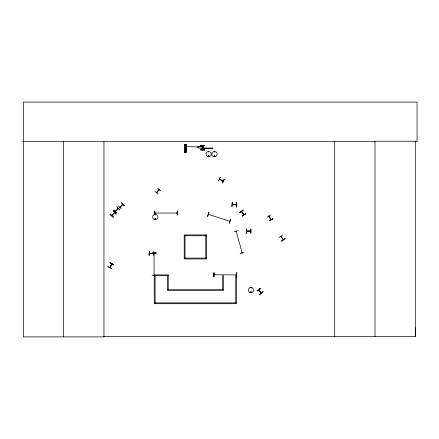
<?xml version="1.0" encoding="UTF-8"?>
<svg xmlns="http://www.w3.org/2000/svg" width="439" height="439" viewBox="0 0 439 439"><rect width="100%" height="100%" fill="white"/><g stroke="black" fill="none" stroke-linecap="round" stroke-linejoin="round"><path stroke-width="0.66" d="M414.998 141.682L417.05 141.682L417.05 102.1L23.366 102.1L23.366 336.9L104.021 336.9L103.966 336.439L415.299 336.439L415.36 327.949M232.044 206.544L232.341 202.357M231.836 206.522L232.182 202.341M236.369 204.903L232.28 204.574L236.401 204.876L236.034 204.678M232.588 204.601L232.226 204.376L236.363 204.728M236.286 206.895L236.637 202.714M154.062 253.254L154.078 275.604L154.084 275.253M154.292 275.588L154.265 275.22M155.466 214.891L155.033 214.836L155.466 214.781M154.989 218.902C155.565 219.884 155.499 218.232 155.088 218.798M155.669 218.973C153.979 220.191 155.455 217.782 155.532 218.71M208.876 156.092C208.218 155.022 208.525 157.129 208.882 155.889M214.287 151.889C215.028 151.164 214.413 152.767 214.369 151.746M214.759 156.092C214.237 155 214.232 157.074 214.792 155.955M214.912 156.136C214.21 154.676 213.991 157.14 214.847 156.218M250.559 292.034C251.613 290.678 251.185 293.499 250.598 291.935M251.185 287.957L250.801 287.732L251.146 288M250.68 292.034C251.437 291.178 251.075 292.868 250.724 292.1M241.905 252.617L242.191 252.93L236.215 231.287L236.319 231.704M241.9 252.573L242.037 252.93M258.769 289.691L261.145 293.043M202.335 147.537L202.341 147.828M156.421 192.633L156.811 192.43M111.643 215.511L112.132 215.275M207.554 216.411L208.816 212.41M207.718 216.46L208.964 212.454M229.421 221.245L229.789 221.338M229.218 223.281L230.656 219.33L229.191 223.27M118.239 208.421L115.303 211.395L115.605 211.121M117.943 208.723L118.349 208.563L117.943 208.662M268.811 216.229L271.017 219.703L268.783 216.147M268.975 216.131L271.115 219.582L270.956 219.291M202.807 147.828L202.428 147.872M208.432 151.773L208.794 152.053L208.487 151.746M208.305 155.84C208.953 157.579 208.98 154.484 208.305 156.218M241.455 211.433L243.881 214.858L241.488 211.516M244.035 214.742L241.598 211.346M280.795 236.336L283.21 239.694M283.374 239.645L280.982 236.308M261.348 293.005L258.884 289.608M220.307 177.202L218.545 181.016L220.29 177.191M219.901 179.491L219.571 179.079L223.182 181.214M222.913 180.841L223.231 181.022L219.643 179.112M222.288 182.981L224.263 179.277M224.4 179.348L222.26 182.964L224.417 179.359M177.361 213.206L176.895 213.063L177.361 213.058M236.44 274.94L214.073 274.732M109.942 267.494L111.95 263.888M110.37 266.747L111.528 264.629M107.813 266.665L111.588 268.503L107.818 266.643M156.465 192.551L159.209 189.5L159.033 189.988M159.324 189.632L156.558 192.694L159.357 189.621M111.676 215.478L114.535 212.465M114.244 212.772L114.645 212.602L111.753 215.609M122.766 204.415L119.803 207.268M118.316 208.574L115.413 211.521L115.759 211.208M236.484 231.638L236.396 231.238M176.895 213.063L177.274 213.228M177.307 213.222L176.939 213.063M149.381 253.44L153.524 253.391M153.491 253.555L149.397 253.599L153.535 253.627M246.663 231.068L250.779 231.221L246.592 231.254L250.773 231.205L250.307 231.276M214.029 274.776L214.408 274.77M250.351 231.062L250.773 231.062M214.397 274.935L214.073 274.962M236.391 274.935L236.028 274.776M154.907 191.283L158.024 194.098M157.7 188.15L160.85 190.921M113.218 217.003L110.178 214.117M114.672 212.597L111.841 215.576M119.929 207.373L122.832 204.354M121.378 208.761L118.31 205.891M124.264 205.715L121.378 202.659L124.303 205.671M118.327 208.558L115.49 211.477M113.696 210.171L116.714 213.091M116.955 206.835L119.814 209.913M119.792 209.935L116.939 206.851M214.391 155.812L214.276 156.092M239.782 212.575L243.195 210.138M242.312 216.065L245.692 213.579M245.796 213.727L242.279 216.021L245.813 213.744M279.122 237.477L282.551 235.063M281.756 241.11L285.015 238.459L281.745 241.093M281.624 240.929L285.048 238.503M257.122 290.87L260.492 288.368M259.608 294.3L263.005 291.836M109.849 267.505L111.72 263.757M208.421 214.408L229.756 221.152M208.448 214.611L208.865 214.545L208.454 214.386M229.729 221.333L229.383 221.212M267.066 217.212L270.622 214.989M269.008 216.586L268.909 216.07M272.97 218.726L269.299 220.773L272.976 218.743M269.316 220.801L272.882 218.595M223.166 181.186L219.527 179.26M234.267 231.754L238.328 230.694M244.139 252.392L240.111 253.561M200.458 145.572L204.651 145.507M198.472 146.664L203.005 146.686L198.472 146.906M202.335 147.449L202.802 147.449M202.341 147.625L202.807 147.625M202.341 147.745L202.807 147.74M202.384 147.905L202.807 147.916M198.647 148.162L206.868 148.091M202.856 148.239L202.45 148.453L209.326 148.355L202.45 148.267M202.45 148.453L202.862 148.431M204.689 149.973L200.491 149.798L204.689 149.995M200.491 149.825L204.689 149.82M154.671 211.038L154.879 214.633M177.351 211.033L177.608 215.231L177.405 211.033M155.307 213.041L154.94 213.063L177.274 213.041M155.318 213.206L154.896 213.206M250.784 233.23L250.817 229.037M246.959 231.254L246.669 231.254M152.081 253.122L156.279 253.122M153.546 255.58L153.551 251.388M213.766 276.949L213.974 272.751L213.788 276.949M236.698 276.943L236.445 272.751L236.676 276.943M236.072 274.754L236.451 274.776M156.279 275.648L152.081 275.643M21.95 141.846L23.366 141.841M23.366 141.682L375.005 141.682M184.737 145.325L186.136 145.325M184.737 145.841L186.136 145.841M184.737 146.61L186.136 146.61M184.737 147.295L186.136 147.295M184.737 148.064L186.136 148.064M184.737 151.362L186.136 151.362M184.506 151.581L186.372 151.581M184.506 151.636L186.372 151.636M184.221 235.748L206.599 235.748M184.221 258.121L206.599 258.121M154.27 275.719L168.258 275.719M167.44 289.707L223.38 289.707M155.088 302.877L235.738 302.877M184.912 146.346L198.472 147.049M261.183 293.054L258.769 289.773M208.734 214.676L208.415 214.556M250.718 231.046L246.592 231.068L247.047 231.232M208.459 214.419L208.816 214.512M109.969 262.731L113.635 264.777M154.089 275.571L154.105 275.209M113.213 210.918L116.11 213.958L113.103 211.027M110.03 214.27L113.075 217.157M113.822 210.045L116.818 212.981M204.651 145.567L200.458 145.605M202.999 145.583L203.054 149.776M202.845 145.583L202.851 149.776L202.796 145.583M202.319 145.589L202.357 149.781M202.264 145.589L202.297 149.781M202.088 145.589L202.143 149.787M198.466 146.264L198.477 147.312M197.534 146.269L197.545 147.317M250.976 229.037L250.998 233.23M246.504 229.065L246.531 233.257M236.467 272.751L236.489 276.943M213.914 272.751L213.969 276.943M154.824 211.038L154.846 214.633M415.299 336.439L415.299 141.226L375.005 141.226L375.005 336.439M334.705 141.682L334.705 336.9M235.738 303.695L235.738 275.719L236.55 275.719L236.55 303.695L154.27 303.695L154.27 274.907L168.258 274.907L168.258 289.707M222.568 289.707L222.568 275.719L223.38 275.719L223.38 290.525L167.44 290.525L167.44 275.719M205.781 235.748L205.781 258.121M186.147 144.552L186.136 152.13M186.032 144.552L186.026 152.13M185.971 144.552L185.938 152.13M185.878 144.552L185.851 152.13M185.79 144.552L185.763 152.13M185.653 152.13L185.225 152.13M185.115 144.557L185.121 152.135M185.022 144.557L184.995 152.135M185.038 235.748L185.038 258.121M184.934 144.557L184.907 152.135M184.814 144.557L184.846 152.135M184.737 144.557L184.726 152.135M155.088 275.719L155.088 303.695M103.961 141.682L103.961 336.9M63.666 141.682L63.666 336.9M236.577 202.714L236.462 206.912L236.577 202.714M185.137 147.597C185.516 148.783 186.059 146.758 185.137 147.597M110.057 262.577L113.619 264.805L110.046 262.593M243.074 209.968L239.815 212.624L243.074 209.968M260.387 288.231L257.128 290.881L260.387 288.231M262.994 291.82L259.729 294.465L262.988 291.814M246.564 229.065L246.356 233.263L246.564 229.065M149.326 251.415L149.139 255.608L149.298 251.415M156.279 252.919L152.081 253.177L156.279 252.919M186.246 144.552L184.627 144.557L184.638 152.135L186.246 152.13L186.213 144.552M212.827 148.173L205.896 148.223L212.827 148.173M206.599 234.931L184.221 234.931L184.221 258.939L206.599 258.939L206.599 234.931M113.202 217.025L110.156 214.133L113.18 217.042M249.654 292.341A2.623 2.623 0 0 0 253.588 290.075A2.623 2.623 0 0 0 249.654 287.803A2.623 2.623 0 0 0 249.654 292.341M213.206 156.339A2.623 2.623 0 0 0 217.14 154.067A2.623 2.623 0 0 0 213.206 151.795A2.623 2.623 0 0 0 213.206 156.339M207.323 156.339A2.623 2.623 0 0 0 211.252 154.067A2.623 2.623 0 0 0 207.323 151.795A2.623 2.623 0 0 0 207.323 156.339M153.952 219.286A2.623 2.623 0 0 0 157.886 217.014A2.623 2.623 0 0 0 153.952 214.742A2.623 2.623 0 0 0 153.952 219.286"/></g></svg>
